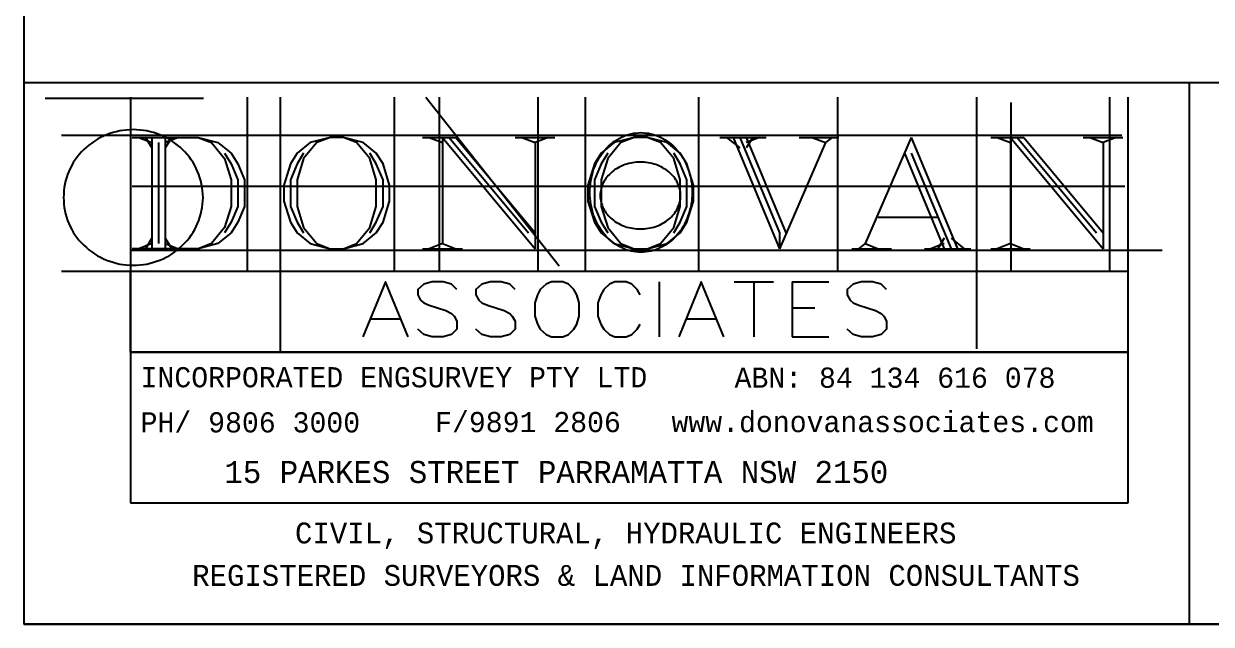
# Model space of a CAD drawing. Extents: x 473 to 674, y 500 to 672.
# Drawn here: x 579.05 to 594.94, y 615.89 to 623.93 of the extents above; entities that cross this region are included whole.
import ezdxf
from ezdxf.enums import TextEntityAlignment as Align

# ---------------------------------------------------------------- set-up
doc = ezdxf.new("R2010")
doc.units = 0
doc.layers.add('11', color=7, linetype='CONTINUOUS')
doc.styles.add('MONOTXT', font='MONOTXT', dxfattribs={"height": 0.2})
doc.styles.add('ROMANC', font='ROMANC', dxfattribs={"height": 0.2})

# ---------------------------------------------------------------- blocks, each defined once
blk = doc.blocks.new('*O9')
at = {"layer": '11', "color": 2, "linetype": 'CONTINUOUS'}
for p, q in [((0.462, 0.37), (0.462, -0.367)), ((1.464, 0.37), (1.989, 0.37)), ((1.729, 0.37), (1.729, -0.367)), ((2.241, 0.37), (2.241, -0.367)), ((2.241, 0.37), (2.729, 0.37)), ((2.241, 0.023), (2.545, 0.023)), ((-3.403, -0.124), (-2.995, -0.124)), ((0.822, -0.124), (1.227, -0.124)), ((2.241, -0.367), (2.729, -0.367))]:
    blk.add_line(p, q, dxfattribs=at)
for points in [[(-2.898, -0.367), (-3.199, 0.37), (-3.503, -0.367)], [(-2.243, 0.265), (-2.315, 0.336), (-2.426, 0.37), (-2.575, 0.37), (-2.688, 0.336), (-2.768, 0.265), (-2.768, 0.195), (-2.73, 0.126), (-2.688, 0.09), (-2.613, 0.056), (-2.391, -0.015), (-2.315, -0.054), (-2.28, -0.09), (-2.243, -0.159), (-2.243, -0.262), (-2.315, -0.334), (-2.426, -0.367), (-2.575, -0.367), (-2.688, -0.334), (-2.768, -0.262)], [(-1.464, 0.265), (-1.538, 0.336), (-1.65, 0.37), (-1.795, 0.37), (-1.909, 0.336), (-1.991, 0.265), (-1.991, 0.195), (-1.952, 0.126), (-1.909, 0.09), (-1.834, 0.056), (-1.613, -0.015), (-1.538, -0.054), (-1.503, -0.09), (-1.464, -0.159), (-1.464, -0.262), (-1.538, -0.334), (-1.65, -0.367), (-1.795, -0.367), (-1.909, -0.334), (-1.991, -0.262)], [(-0.978, 0.37), (-1.05, 0.336), (-1.131, 0.265), (-1.167, 0.195), (-1.203, 0.09), (-1.203, -0.09), (-1.167, -0.195), (-1.131, -0.262), (-1.05, -0.334), (-0.978, -0.367), (-0.827, -0.367), (-0.752, -0.334), (-0.679, -0.262), (-0.64, -0.195), (-0.607, -0.09), (-0.607, 0.09), (-0.64, 0.195), (-0.679, 0.265), (-0.752, 0.336), (-0.827, 0.37), (-0.978, 0.37)], [(0.205, 0.195), (0.166, 0.265), (0.094, 0.336), (0.019, 0.37), (-0.13, 0.37), (-0.205, 0.336), (-0.279, 0.265), (-0.32, 0.195), (-0.359, 0.09), (-0.359, -0.09), (-0.32, -0.195), (-0.279, -0.262), (-0.205, -0.334), (-0.13, -0.367), (0.019, -0.367), (0.094, -0.334), (0.166, -0.262), (0.205, -0.195)], [(1.328, -0.367), (1.025, 0.37), (0.725, -0.367)], [(3.502, 0.265), (3.429, 0.336), (3.317, 0.37), (3.169, 0.37), (3.057, 0.336), (2.977, 0.265), (2.977, 0.195), (3.016, 0.126), (3.057, 0.09), (3.133, 0.056), (3.353, -0.015), (3.429, -0.054), (3.465, -0.09), (3.502, -0.159), (3.502, -0.262), (3.429, -0.334), (3.317, -0.367), (3.169, -0.367), (3.057, -0.334), (2.977, -0.262)]]:
    blk.add_lwpolyline(points, dxfattribs=at)
blk = doc.blocks.new('*O8')
at = {"layer": '11', "color": 6, "linetype": 'CONTINUOUS'}
for p, q in [((-39, 34.556), (-39, -18.243)), ((-38.999, -10.994), (38.95, -10.994)), ((-23.413, -10.994), (-23.413, -18.243)), ((-39, -18.243), (38.95, -18.243))]:
    blk.add_line(p, q, dxfattribs=at)
at = {"layer": '11', "color": 56, "linetype": 'CONTINUOUS'}
for p, q in [((-36.6, -11.206), (-38.716, -11.206)), ((-37.576, -11.19), (-37.576, -16.617)), ((-36.013, -11.19), (-36.013, -13.518)), ((-35.571, -11.19), (-35.571, -14.6)), ((-34.048, -11.19), (-34.048, -13.518)), ((-33.626, -11.19), (-31.84, -13.446)), ((-33.445, -11.19), (-33.445, -13.518)), ((-32.125, -11.19), (-32.125, -13.518)), ((-31.495, -11.19), (-31.495, -13.518)), ((-29.976, -11.19), (-29.976, -13.518)), ((-28.119, -11.19), (-28.119, -13.518)), ((-26.259, -11.19), (-26.259, -14.558)), ((-25.8, -11.262), (-25.8, -13.518)), ((-24.482, -11.19), (-24.482, -13.518)), ((-24.234, -11.19), (-24.234, -16.617)), ((-38.5, -11.699), (-24.314, -11.699)), ((-24.274, -12.385), (-37.552, -12.385)), ((-37.584, -13.237), (-23.776, -13.237)), ((-38.5, -13.518), (-24.772, -13.518)), ((-37.575, -16.617), (-24.232, -16.617))]:
    blk.add_line(p, q, dxfattribs=at)
at = {"layer": '11', "color": 46, "linetype": 'CONTINUOUS'}
for p, q in [((-37.464, -11.727), (-37.288, -11.798)), ((-37.376, -11.727), (-37.288, -11.868)), ((-37.288, -11.727), (-37.288, -13.22)), ((-37.111, -11.727), (-37.111, -13.22)), ((-37.023, -11.727), (-37.111, -11.868)), ((-36.935, -11.727), (-37.111, -11.798)), ((-33.668, -11.727), (-33.224, -11.727)), ((-33.578, -11.727), (-33.4, -11.798)), ((-33.4, -11.727), (-33.4, -13.149)), ((-33.4, -11.727), (-32.164, -13.22)), ((-33.312, -11.727), (-32.253, -13.007)), ((-33.224, -11.727), (-32.164, -13.007)), ((-32.429, -11.727), (-31.9, -11.727)), ((-32.341, -11.727), (-32.164, -11.798)), ((-31.988, -11.727), (-32.164, -11.798)), ((-29.692, -11.727), (-29.072, -11.727)), ((-29.604, -11.727), (-29.426, -11.868)), ((-29.516, -11.727), (-28.896, -13.22)), ((-29.338, -11.727), (-28.808, -13.007)), ((-29.25, -11.727), (-29.338, -11.868)), ((-29.16, -11.727), (-29.338, -11.798)), ((-28.631, -11.727), (-28.101, -11.727)), ((-28.455, -11.727), (-28.277, -11.798)), ((-28.189, -11.727), (-28.277, -11.798)), ((-27.132, -11.727), (-27.749, -13.149)), ((-27.132, -11.727), (-26.512, -13.22)), ((-26.069, -11.727), (-25.628, -11.727)), ((-25.981, -11.727), (-25.804, -11.798)), ((-25.804, -11.727), (-25.804, -13.149)), ((-25.804, -11.727), (-24.567, -13.22)), ((-25.716, -11.727), (-24.656, -13.007)), ((-25.628, -11.727), (-24.567, -13.007)), ((-24.832, -11.727), (-24.303, -11.727)), ((-24.744, -11.727), (-24.567, -11.798)), ((-24.391, -11.727), (-24.567, -11.798)), ((-37.199, -11.798), (-37.199, -13.149)), ((-32.164, -11.798), (-32.164, -13.22)), ((-28.277, -11.798), (-28.896, -13.22)), ((-24.567, -11.798), (-24.567, -13.22)), ((-27.22, -11.939), (-26.69, -13.22)), ((-27.132, -11.939), (-26.6, -13.22)), ((-27.573, -12.793), (-26.778, -12.793)), ((-37.288, -13.149), (-37.464, -13.22)), ((-37.288, -13.078), (-37.376, -13.22)), ((-37.111, -13.078), (-37.023, -13.22)), ((-37.111, -13.149), (-36.935, -13.22)), ((-33.4, -13.149), (-33.578, -13.22)), ((-33.4, -13.149), (-33.224, -13.22)), ((-27.749, -13.149), (-27.837, -13.22)), ((-27.749, -13.149), (-27.573, -13.22)), ((-26.69, -13.149), (-26.868, -13.22)), ((-26.69, -13.078), (-26.778, -13.22)), ((-26.6, -13.078), (-26.424, -13.22)), ((-25.804, -13.149), (-25.981, -13.22)), ((-25.804, -13.149), (-25.628, -13.22)), ((-33.668, -13.22), (-33.136, -13.22)), ((-27.927, -13.22), (-27.396, -13.22)), ((-26.956, -13.22), (-26.336, -13.22)), ((-26.069, -13.22), (-25.54, -13.22))]:
    blk.add_line(p, q, dxfattribs=at)
at = {"layer": '11', "color": 44, "linetype": 'CONTINUOUS'}
for p, q in [((-37.575, -13.518), (-24.234, -13.518)), ((-37.575, -14.6), (-24.234, -14.6))]:
    blk.add_line(p, q, dxfattribs=at)
at = {"layer": '11', "color": 1, "linetype": 'CONTINUOUS'}
blk.add_line((38.95, -18.243), (-39.003, -18.243), dxfattribs=at)
at = {"layer": '11', "color": 56, "linetype": 'CONTINUOUS'}
for points in [[(-36.605, -12.531), (-36.607, -12.487), (-36.61, -12.443), (-36.616, -12.398), (-36.624, -12.353), (-36.636, -12.311), (-36.647, -12.267), (-36.66, -12.225), (-36.677, -12.184), (-36.696, -12.143), (-36.716, -12.103), (-36.736, -12.064), (-36.764, -12.027), (-36.788, -11.991), (-36.816, -11.957), (-36.848, -11.923), (-36.88, -11.891), (-36.912, -11.859), (-36.948, -11.83), (-36.984, -11.803), (-37.02, -11.776), (-37.06, -11.753), (-37.1, -11.731), (-37.14, -11.71), (-37.183, -11.693), (-37.226, -11.676), (-37.269, -11.663), (-37.312, -11.651), (-37.356, -11.641), (-37.402, -11.634), (-37.448, -11.63), (-37.493, -11.625), (-37.54, -11.624), (-37.584, -11.625), (-37.631, -11.63), (-37.676, -11.634), (-37.72, -11.641), (-37.765, -11.651), (-37.808, -11.663), (-37.853, -11.676), (-37.896, -11.693), (-37.936, -11.71), (-37.978, -11.731), (-38.016, -11.753), (-38.056, -11.776), (-38.093, -11.803), (-38.132, -11.83), (-38.165, -11.859), (-38.199, -11.891), (-38.232, -11.923), (-38.26, -11.957), (-38.29, -11.991), (-38.316, -12.027), (-38.34, -12.064), (-38.362, -12.103), (-38.383, -12.143), (-38.4, -12.184), (-38.416, -12.225), (-38.432, -12.267), (-38.444, -12.311), (-38.453, -12.353), (-38.461, -12.398), (-38.468, -12.443), (-38.469, -12.487), (-38.472, -12.531), (-38.469, -12.575), (-38.468, -12.621), (-38.461, -12.664), (-38.453, -12.707), (-38.444, -12.751), (-38.432, -12.794), (-38.416, -12.838), (-38.4, -12.879), (-38.383, -12.919), (-38.362, -12.959), (-38.34, -12.997), (-38.316, -13.035), (-38.29, -13.072), (-38.26, -13.107), (-38.232, -13.14), (-38.199, -13.172), (-38.165, -13.203), (-38.132, -13.232), (-38.093, -13.259), (-38.056, -13.286), (-38.016, -13.311), (-37.978, -13.331), (-37.936, -13.352), (-37.896, -13.37), (-37.853, -13.385), (-37.808, -13.399), (-37.765, -13.411), (-37.72, -13.422), (-37.676, -13.428), (-37.631, -13.434), (-37.584, -13.438), (-37.54, -13.439), (-37.493, -13.438), (-37.448, -13.434), (-37.402, -13.428), (-37.356, -13.422), (-37.312, -13.411), (-37.269, -13.399), (-37.226, -13.385), (-37.183, -13.37), (-37.14, -13.352), (-37.1, -13.331), (-37.06, -13.311), (-37.02, -13.286), (-36.984, -13.259), (-36.948, -13.232), (-36.912, -13.203), (-36.88, -13.172), (-36.848, -13.14), (-36.816, -13.107), (-36.788, -13.072), (-36.764, -13.035), (-36.736, -12.997), (-36.716, -12.959), (-36.696, -12.919), (-36.677, -12.879), (-36.66, -12.838), (-36.647, -12.794), (-36.636, -12.751), (-36.624, -12.707), (-36.616, -12.664), (-36.61, -12.621), (-36.607, -12.575), (-36.605, -12.531)], [(-30.748, -13.265), (-30.78, -13.263), (-30.815, -13.261), (-30.847, -13.256), (-30.88, -13.249), (-30.914, -13.241), (-30.948, -13.231), (-30.976, -13.218), (-31.008, -13.203), (-31.039, -13.188), (-31.069, -13.171), (-31.1, -13.151), (-31.127, -13.13), (-31.154, -13.107), (-31.181, -13.083), (-31.207, -13.058), (-31.231, -13.031), (-31.255, -13.003), (-31.276, -12.972), (-31.296, -12.94), (-31.316, -12.909), (-31.333, -12.876), (-31.349, -12.842), (-31.364, -12.807), (-31.38, -12.77), (-31.389, -12.734), (-31.402, -12.696), (-31.408, -12.659), (-31.418, -12.621), (-31.424, -12.583), (-31.428, -12.543), (-31.429, -12.504), (-31.431, -12.463), (-31.429, -12.425), (-31.428, -12.386), (-31.424, -12.347), (-31.418, -12.307), (-31.408, -12.27), (-31.402, -12.232), (-31.389, -12.195), (-31.38, -12.159), (-31.364, -12.123), (-31.349, -12.087), (-31.333, -12.052), (-31.316, -12.021), (-31.296, -11.988), (-31.276, -11.957), (-31.255, -11.927), (-31.231, -11.899), (-31.207, -11.871), (-31.181, -11.846), (-31.154, -11.822), (-31.127, -11.799), (-31.1, -11.778), (-31.069, -11.759), (-31.039, -11.741), (-31.008, -11.726), (-30.976, -11.711), (-30.948, -11.699), (-30.914, -11.689), (-30.88, -11.68), (-30.847, -11.673), (-30.815, -11.669), (-30.78, -11.666), (-30.748, -11.664), (-30.714, -11.666), (-30.68, -11.669), (-30.647, -11.673), (-30.613, -11.68), (-30.58, -11.689), (-30.548, -11.699), (-30.516, -11.711), (-30.485, -11.726), (-30.455, -11.741), (-30.424, -11.759), (-30.396, -11.778), (-30.365, -11.799), (-30.34, -11.822), (-30.312, -11.846), (-30.287, -11.871), (-30.263, -11.899), (-30.239, -11.927), (-30.216, -11.957), (-30.197, -11.988), (-30.176, -12.021), (-30.159, -12.052), (-30.143, -12.087), (-30.128, -12.123), (-30.116, -12.159), (-30.103, -12.195), (-30.092, -12.232), (-30.082, -12.27), (-30.076, -12.307), (-30.069, -12.347), (-30.066, -12.386), (-30.063, -12.425), (-30.061, -12.463), (-30.063, -12.504), (-30.066, -12.543), (-30.069, -12.583), (-30.076, -12.621), (-30.082, -12.659), (-30.092, -12.696), (-30.103, -12.734), (-30.116, -12.77), (-30.128, -12.807), (-30.143, -12.842), (-30.159, -12.876), (-30.176, -12.909), (-30.197, -12.94), (-30.216, -12.972), (-30.239, -13.003), (-30.263, -13.031), (-30.287, -13.058), (-30.312, -13.083), (-30.34, -13.107), (-30.365, -13.13), (-30.396, -13.151), (-30.424, -13.171), (-30.455, -13.188), (-30.485, -13.203), (-30.516, -13.218), (-30.548, -13.231), (-30.58, -13.241), (-30.613, -13.249), (-30.647, -13.256), (-30.68, -13.261), (-30.714, -13.263), (-30.748, -13.265)], [(-31.292, -12.506), (-31.292, -12.527), (-31.288, -12.549), (-31.284, -12.571), (-31.28, -12.594), (-31.274, -12.614), (-31.268, -12.635), (-31.26, -12.656), (-31.252, -12.676), (-31.239, -12.697), (-31.228, -12.716), (-31.215, -12.735), (-31.2, -12.753), (-31.184, -12.771), (-31.168, -12.789), (-31.151, -12.807), (-31.133, -12.822), (-31.116, -12.836), (-31.095, -12.851), (-31.074, -12.865), (-31.052, -12.877), (-31.029, -12.889), (-31.007, -12.9), (-30.983, -12.91), (-30.96, -12.919), (-30.935, -12.927), (-30.911, -12.933), (-30.884, -12.939), (-30.86, -12.944), (-30.832, -12.947), (-30.807, -12.951), (-30.78, -12.951), (-30.754, -12.952), (-30.727, -12.951), (-30.701, -12.951), (-30.676, -12.947), (-30.65, -12.944), (-30.624, -12.939), (-30.599, -12.933), (-30.573, -12.927), (-30.549, -12.919), (-30.525, -12.91), (-30.501, -12.9), (-30.479, -12.889), (-30.456, -12.877), (-30.436, -12.865), (-30.413, -12.851), (-30.392, -12.836), (-30.375, -12.822), (-30.357, -12.807), (-30.34, -12.789), (-30.324, -12.771), (-30.308, -12.753), (-30.295, -12.735), (-30.28, -12.716), (-30.269, -12.697), (-30.26, -12.676), (-30.252, -12.656), (-30.24, -12.635), (-30.234, -12.614), (-30.228, -12.594), (-30.224, -12.571), (-30.22, -12.549), (-30.22, -12.527), (-30.22, -12.506), (-30.22, -12.483), (-30.22, -12.461), (-30.224, -12.439), (-30.228, -12.419), (-30.234, -12.397), (-30.24, -12.376), (-30.252, -12.355), (-30.26, -12.334), (-30.269, -12.315), (-30.28, -12.295), (-30.295, -12.275), (-30.308, -12.257), (-30.324, -12.239), (-30.34, -12.222), (-30.357, -12.206), (-30.375, -12.189), (-30.392, -12.175), (-30.413, -12.159), (-30.436, -12.147), (-30.456, -12.134), (-30.479, -12.122), (-30.501, -12.111), (-30.525, -12.1), (-30.549, -12.091), (-30.573, -12.084), (-30.599, -12.077), (-30.624, -12.071), (-30.65, -12.067), (-30.676, -12.063), (-30.701, -12.06), (-30.727, -12.058), (-30.754, -12.058), (-30.78, -12.058), (-30.807, -12.06), (-30.832, -12.063), (-30.86, -12.067), (-30.884, -12.071), (-30.911, -12.077), (-30.935, -12.084), (-30.96, -12.091), (-30.983, -12.1), (-31.007, -12.111), (-31.029, -12.122), (-31.052, -12.134), (-31.074, -12.147), (-31.095, -12.159), (-31.116, -12.175), (-31.133, -12.189), (-31.151, -12.206), (-31.168, -12.222), (-31.184, -12.239), (-31.2, -12.257), (-31.215, -12.275), (-31.228, -12.295), (-31.239, -12.315), (-31.252, -12.334), (-31.26, -12.355), (-31.268, -12.376), (-31.274, -12.397), (-31.28, -12.419), (-31.284, -12.439), (-31.288, -12.461), (-31.292, -12.483), (-31.292, -12.506)]]:
    blk.add_lwpolyline(points, dxfattribs=at)
at = {"layer": '11', "color": 46, "linetype": 'CONTINUOUS'}
for points in [[(-37.552, -11.727), (-36.669, -11.727), (-36.405, -11.798), (-36.228, -11.939), (-36.14, -12.082), (-36.052, -12.295), (-36.052, -12.651), (-36.14, -12.864), (-36.228, -13.007), (-36.405, -13.149), (-36.669, -13.22), (-37.552, -13.22)], [(-36.669, -11.727), (-36.493, -11.798), (-36.316, -12.011), (-36.228, -12.295), (-36.228, -12.651), (-36.316, -12.935), (-36.493, -13.149), (-36.669, -13.22)], [(-34.904, -11.727), (-35.17, -11.798), (-35.348, -11.939), (-35.436, -12.082), (-35.524, -12.367), (-35.524, -12.58), (-35.436, -12.864), (-35.348, -13.007), (-35.17, -13.149), (-34.904, -13.22), (-34.728, -13.22), (-34.463, -13.149), (-34.287, -13.007), (-34.197, -12.864), (-34.109, -12.58), (-34.109, -12.367), (-34.197, -12.082), (-34.287, -11.939), (-34.463, -11.798), (-34.728, -11.727), (-34.904, -11.727)], [(-34.904, -11.727), (-35.082, -11.798), (-35.26, -12.011), (-35.348, -12.295), (-35.348, -12.651), (-35.26, -12.935), (-35.082, -13.149), (-34.904, -13.22)], [(-34.728, -13.22), (-34.551, -13.149), (-34.375, -12.935), (-34.287, -12.651), (-34.287, -12.295), (-34.375, -12.011), (-34.551, -11.798), (-34.728, -11.727)], [(-30.839, -11.727), (-31.104, -11.798), (-31.28, -11.939), (-31.37, -12.082), (-31.458, -12.367), (-31.458, -12.58), (-31.37, -12.864), (-31.28, -13.007), (-31.104, -13.149), (-30.839, -13.22), (-30.663, -13.22), (-30.397, -13.149), (-30.221, -13.007), (-30.133, -12.864), (-30.044, -12.58), (-30.044, -12.367), (-30.133, -12.082), (-30.221, -11.939), (-30.397, -11.798), (-30.663, -11.727), (-30.839, -11.727)], [(-30.839, -11.727), (-31.016, -11.798), (-31.192, -12.011), (-31.28, -12.295), (-31.28, -12.651), (-31.192, -12.935), (-31.016, -13.149), (-30.839, -13.22)], [(-30.663, -13.22), (-30.487, -13.149), (-30.309, -12.935), (-30.221, -12.651), (-30.221, -12.295), (-30.309, -12.011), (-30.487, -11.798), (-30.663, -11.727)], [(-29.426, -11.727), (-28.896, -13.007), (-28.896, -13.22)], [(-36.316, -11.939), (-36.228, -12.082), (-36.14, -12.295), (-36.14, -12.651), (-36.228, -12.864), (-36.316, -13.007)], [(-35.26, -11.939), (-35.348, -12.082), (-35.436, -12.295), (-35.436, -12.651), (-35.348, -12.864), (-35.26, -13.007)], [(-34.375, -13.007), (-34.287, -12.864), (-34.197, -12.651), (-34.197, -12.295), (-34.287, -12.082), (-34.375, -11.939)], [(-31.192, -11.939), (-31.28, -12.082), (-31.37, -12.295), (-31.37, -12.651), (-31.28, -12.864), (-31.192, -13.007)], [(-30.309, -13.007), (-30.221, -12.864), (-30.133, -12.651), (-30.133, -12.295), (-30.221, -12.082), (-30.309, -11.939)]]:
    blk.add_lwpolyline(points, dxfattribs=at)
at = {"layer": '11', "color": 44, "linetype": 'CONTINUOUS'}
blk.add_lwpolyline([(-24.234, -14.6), (-37.575, -14.6), (-37.575, -13.518), (-24.234, -13.518)], close=True, dxfattribs=at)
for points in [[(-37.575, -13.518), (-37.575, -13.518), (-24.234, -13.518)], [(-37.575, -14.6), (-37.575, -14.6), (-24.234, -14.6)]]:
    blk.add_solid(points, dxfattribs=at)
at = {"layer": '11', "color": 2, "linetype": 'CONTINUOUS'}
blk.add_blockref('*O9', (-30.965, -14.03), dxfattribs=at)
at = {"layer": '11', "color": 34, "linetype": 'CONTINUOUS', "style": 'MONOTXT'}
for s, height, width, p in [('INCORPORATED ENGSURVEY PTY LTD ', 0.27, 0.966667, (-37.44, -15.072)), ('                    ABN: 84 134 616 078', 0.27, 0.966667, (-34.013, -15.078)), ('PH/ 9806 3000  ', 0.27, 0.966667, (-37.44, -15.676)), ('F/9891 2806   www.donovanassociates.com', 0.27, 0.966667, (-33.501, -15.672)), ('15 PARKES STREET PARRAMATTA NSW 2150', 0.295, 0.966102, (-36.319, -16.353))]:
    blk.add_text(s, height=height, dxfattribs=dict(at, width=width)).set_placement(p)
at = {"layer": '11', "color": 6, "linetype": 'CONTINUOUS', "style": 'MONOTXT', "width": 0.964158}
for s, p in [('CIVIL, STRUCTURAL, HYDRAULIC ENGINEERS', (-30.951, -16.882)), ('REGISTERED SURVEYORS & LAND INFORMATION CONSULTANTS', (-30.813, -17.45))]:
    blk.add_text(s, height=0.279, dxfattribs=at).set_placement(p, align=Align.TOP_CENTER)
at = {"layer": '11', "color": 4, "linetype": 'CONTINUOUS', "style": 'MONOTXT', "width": 0.799582}
for tag in ['TAG10', 'TAG20', 'TAG30', 'TAG50', 'TAG60']:
    blk.add_attdef(tag, text='', height=0.479, dxfattribs=at).set_placement((0, 0), align=Align.MIDDLE_LEFT)
at = {"layer": '11', "color": 4, "linetype": 'CONTINUOUS', "style": 'ROMANC'}
for tag, height in [('TAG40', 0.48), ('TAG70', 0.56)]:
    blk.add_attdef(tag, text='', height=height, dxfattribs=at).set_placement((0, 0), align=Align.MIDDLE_LEFT)
at = {"layer": '11', "color": 1, "linetype": 'CONTINUOUS', "style": 'MONOTXT'}
blk.add_attdef('TAG00', text='', height=0.4, dxfattribs=at).set_placement((0, 0), align=Align.TOP_CENTER)

msp = doc.modelspace()

# ---------------------------------------------------------------- block references
at = {"layer": '11', "color": 30, "linetype": 'CONTINUOUS'}
msp.add_blockref('*O8', (618.055, 634.138), dxfattribs=at)

doc.saveas('drawing.dxf')
